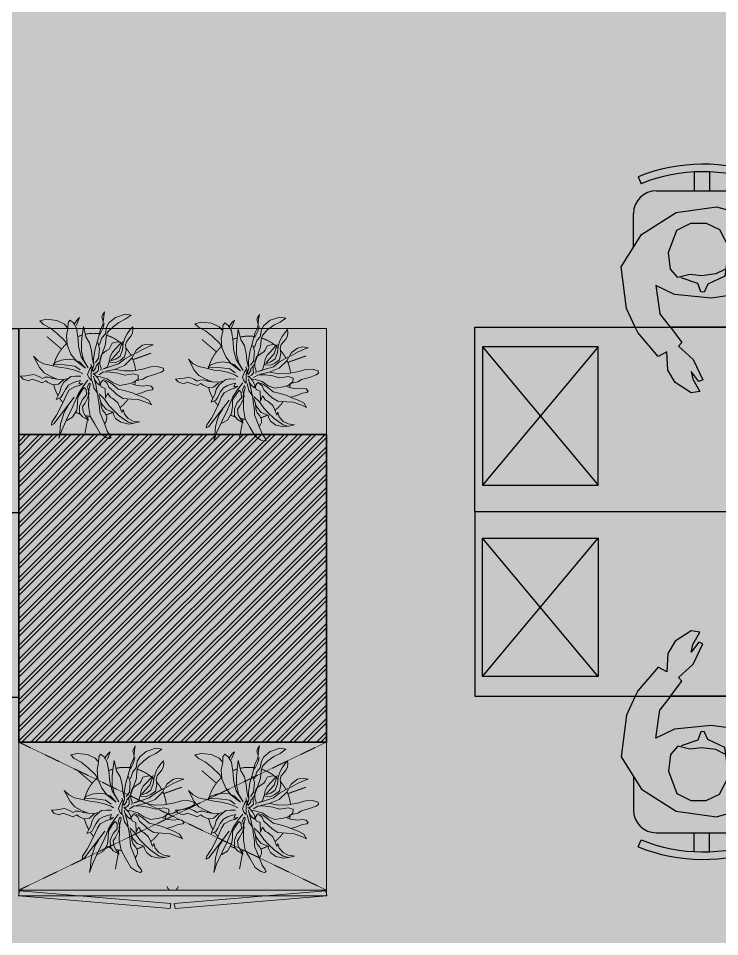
# Model space of a CAD drawing. Header units: millimetres. Extents: x 263321 to 4958806, y 33647 to 987811.
# Drawn here: x 2373750 to 2376029, y 500750 to 503737 of the extents above; entities that cross this region are included whole.
import ezdxf

# ---------------------------------------------------------------- set-up
doc = ezdxf.new("R2010")
doc.units = ezdxf.units.MM
doc.linetypes.add('HIDDEN', pattern=[0.375, 0.25, -0.125])
for name, color, linetype, lineweight in [('A-FURN-MODULAR', 6, 'Continuous', 18), ('A-FURN-TABLE-GROMMET', 7, 'Continuous', 9), ('A-INDOOR PLANTS', 84, 'Continuous', 5), ('A-PLAN-COLUMN', 3, 'Continuous', 0), ('A-PLAN-RCC-HATCH', 8, 'Continuous', 13), ('A-PLAN-THIN', 251, 'Continuous', 15), ('AI-FURN', 7, 'Continuous', 20), ('Base 7th & 9th', 250, 'Continuous', 35), ('FURNITURE', 30, 'Continuous', 5)]:
    doc.layers.add(name, color=color, linetype=linetype, lineweight=lineweight)
doc.layers.add('CH - MAN', color=8, linetype='Continuous')
doc.layers.add('FLOORING TOA', color=7, linetype='Continuous')

# ---------------------------------------------------------------- blocks, each defined once
blk = doc.blocks.new('f')
at = {"layer": 'FURNITURE', "color": 20, "lineweight": 30}
for p, q in [((1771584.1, 166310.4, 0), (1770984.1, 166310.4, 0)), ((1771584.1, 166310.4, 0), (1772184.1, 166310.4, 0)), ((1771048, 165210.4, 0), (1771498, 164835.4, 0)), ((1771048, 164835.4, 0), (1771498, 165210.4, 0)), ((1772120.2, 165210.4, 0), (1771670.2, 164835.4, 0)), ((1772120.2, 164835.4, 0), (1771670.2, 165210.4, 0))]:
    blk.add_line(p, q, dxfattribs=at)
at = {"layer": 'FURNITURE', "color": 8, "lineweight": 30}
for p, q in [((1770730.5, 165802.9, 0), (1770781.9, 165822.6, 0)), ((1770781.9, 165822.6, 0), (1770904.7, 165808.8, 0)), ((1772386.4, 165822.6, 0), (1772263.6, 165808.8, 0)), ((1772437.7, 165802.9, 0), (1772386.4, 165822.6, 0)), ((1770625.4, 165713.1, 0), (1770730.5, 165802.9, 0)), ((1770984.1, 165790.2, 0), (1770904.7, 165808.8, 0)), ((1770984.1, 165790.2, 0), (1770999.5, 165786.6, 0)), ((1772184.1, 165790.2, 0), (1772168.8, 165786.6, 0)), ((1772184.1, 165790.2, 0), (1772263.6, 165808.8, 0)), ((1772542.8, 165713.1, 0), (1772437.7, 165802.9, 0)), ((1770614.1, 165769.7, 0), (1770691.6, 165769.7, 0)), ((1770999.5, 165786.6, 0), (1771030.5, 165781.7, 0)), ((1771030.5, 165781.7, 0), (1771085.1, 165752.3, 0)), ((1771085.1, 165752.3, 0), (1771116.9, 165761.5, 0)), ((1771116.9, 165761.5, 0), (1771165.8, 165730.8, 0)), ((1772051.4, 165761.5, 0), (1772002.5, 165730.8, 0)), ((1772083.2, 165752.3, 0), (1772051.4, 165761.5, 0)), ((1772137.7, 165781.7, 0), (1772083.2, 165752.3, 0)), ((1772168.8, 165786.6, 0), (1772137.7, 165781.7, 0)), ((1772554.1, 165769.7, 0), (1772476.6, 165769.7, 0)), ((1770814.7, 165730.1, 0), (1770899.2, 165728.8, 0)), ((1770899.2, 165728.8, 0), (1770939.6, 165713.4, 0)), ((1771165.8, 165730.8, 0), (1771163.4, 165680.4, 0)), ((1772002.5, 165730.8, 0), (1772004.9, 165680.4, 0)), ((1772269.1, 165728.8, 0), (1772228.7, 165713.4, 0)), ((1772353.6, 165730.1, 0), (1772269.1, 165728.8, 0)), ((1770592.4, 165595.8, 0), (1770625.4, 165713.1, 0)), ((1770984.1, 165705.9, 0), (1770939.6, 165713.4, 0)), ((1770988, 165706.1, 0), (1770983.4, 165705.9, 0)), ((1770988.6, 165712.3, 0), (1770988, 165706.1, 0)), ((1771017.3, 165708.8, 0), (1770988.6, 165712.3, 0)), ((1771018.5, 165721.1, 0), (1771017.3, 165708.8, 0)), ((1771051.4, 165716.6, 0), (1771018.5, 165721.1, 0)), ((1771078, 165678.8, 0), (1771051.4, 165716.6, 0)), ((1772090.3, 165678.8, 0), (1772116.9, 165716.6, 0)), ((1772116.9, 165716.6, 0), (1772149.8, 165721.1, 0)), ((1772149.8, 165721.1, 0), (1772151, 165708.8, 0)), ((1772151, 165708.8, 0), (1772179.7, 165712.3, 0)), ((1772179.7, 165712.3, 0), (1772180.3, 165706.1, 0)), ((1772180.3, 165706.1, 0), (1772184.8, 165705.9, 0)), ((1772184.1, 165705.9, 0), (1772228.7, 165713.4, 0)), ((1772575.8, 165595.8, 0), (1772542.8, 165713.1, 0)), ((1770540.1, 165399.7, 0), (1770540.1, 165695.7, 0)), ((1770872.3, 165696, 0), (1770889.7, 165577.9, 0)), ((1771118.1, 165660.1, 0), (1771078, 165678.8, 0)), ((1771119.8, 165696.4, 0), (1771099, 165691.6, 0)), ((1771099, 165691.6, 0), (1771123.6, 165671.3, 0)), ((1771123.6, 165671.3, 0), (1771118.1, 165660.1, 0)), ((1771149.5, 165671.2, 0), (1771119.8, 165696.4, 0)), ((1771163.4, 165680.4, 0), (1771149.5, 165671.2, 0)), ((1772004.9, 165680.4, 0), (1772018.8, 165671.2, 0)), ((1772018.8, 165671.2, 0), (1772048.4, 165696.4, 0)), ((1772069.3, 165691.6, 0), (1772044.7, 165671.3, 0)), ((1772044.7, 165671.3, 0), (1772050.1, 165660.1, 0)), ((1772048.4, 165696.4, 0), (1772069.3, 165691.6, 0)), ((1772050.1, 165660.1, 0), (1772090.3, 165678.8, 0)), ((1772295.9, 165696, 0), (1772278.6, 165577.9, 0)), ((1772628.1, 165399.7, 0), (1772628.1, 165695.7, 0)), ((1770610.5, 165464.2, 0), (1770592.4, 165595.8, 0)), ((1772557.7, 165464.2, 0), (1772575.8, 165595.8, 0)), ((1770889.7, 165577.9, 0), (1770876.9, 165459.2, 0)), ((1771088.4, 165519.6, 0), (1771155.1, 165550.8, 0)), ((1771155.1, 165550.8, 0), (1771160, 165537.9, 0)), ((1772013.2, 165550.8, 0), (1772008.2, 165537.9, 0)), ((1772079.8, 165519.6, 0), (1772013.2, 165550.8, 0)), ((1772278.6, 165577.9, 0), (1772291.4, 165459.2, 0)), ((1771045.5, 165471.8, 0), (1771088.4, 165519.6, 0)), ((1771160, 165537.9, 0), (1771127.7, 165512.6, 0)), ((1771152.6, 165518.3, 0), (1771193.1, 165541.5, 0)), ((1771193.1, 165541.5, 0), (1771197.6, 165513.4, 0)), ((1771975.1, 165541.5, 0), (1771970.7, 165513.4, 0)), ((1772015.7, 165518.3, 0), (1771975.1, 165541.5, 0)), ((1772008.2, 165537.9, 0), (1772040.5, 165512.6, 0)), ((1772122.7, 165471.8, 0), (1772079.8, 165519.6, 0)), ((1771127.7, 165512.6, 0), (1771152.6, 165518.3, 0)), ((1771197.6, 165513.4, 0), (1771163.8, 165461.6, 0)), ((1771970.7, 165513.4, 0), (1772004.5, 165461.6, 0)), ((1772040.5, 165512.6, 0), (1772015.7, 165518.3, 0)), ((1770682, 165351.4, 0), (1770610.5, 165464.2, 0)), ((1770876.9, 165459.2, 0), (1770847.8, 165398.5, 0)), ((1770984.1, 165445.7, 0), (1771033, 165483, 0)), ((1771033, 165483, 0), (1771045.5, 165471.8, 0)), ((1771163.8, 165461.6, 0), (1771123.1, 165437.7, 0)), ((1772004.5, 165461.6, 0), (1772045.1, 165437.7, 0)), ((1772135.3, 165483, 0), (1772122.7, 165471.8, 0)), ((1772184.1, 165445.7, 0), (1772135.3, 165483, 0)), ((1772291.4, 165459.2, 0), (1772320.4, 165398.5, 0)), ((1772486.2, 165351.4, 0), (1772557.7, 165464.2, 0)), ((1770984.1, 165445.7, 0), (1770939.6, 165411.7, 0)), ((1771123.1, 165437.7, 0), (1771064.1, 165434.2, 0)), ((1771064.1, 165434.2, 0), (1771078.6, 165405.6, 0)), ((1772045.1, 165437.7, 0), (1772104.2, 165434.2, 0)), ((1772104.2, 165434.2, 0), (1772089.7, 165405.6, 0)), ((1772184.1, 165445.7, 0), (1772228.7, 165411.7, 0)), ((1770847.8, 165398.5, 0), (1770939.6, 165411.7, 0)), ((1771078.6, 165405.6, 0), (1771001.4, 165339.3, 0)), ((1772089.7, 165405.6, 0), (1772166.8, 165339.3, 0)), ((1772320.4, 165398.5, 0), (1772228.7, 165411.7, 0)), ((1770786.9, 165285.7, 0), (1770682, 165351.4, 0)), ((1771001.4, 165339.3, 0), (1770984.1, 165331.3, 0)), ((1772166.8, 165339.3, 0), (1772184.1, 165331.3, 0)), ((1772381.4, 165285.7, 0), (1772486.2, 165351.4, 0)), ((1770723.1, 165325.7, 0), (1770614.1, 165325.7, 0)), ((1770984.1, 165331.3, 0), (1770922.9, 165303.1, 0)), ((1772184.1, 165331.3, 0), (1772245.3, 165303.1, 0)), ((1772445.2, 165325.7, 0), (1772554.1, 165325.7, 0)), ((1770922.9, 165303.1, 0), (1770786.9, 165285.7, 0)), ((1772245.3, 165303.1, 0), (1772381.4, 165285.7, 0))]:
    blk.add_line(p, q, dxfattribs=at)
at = {"layer": 'FURNITURE', "color": 20, "lineweight": 30, "elevation": 0}
for points in [[(1770984.1, 164810.4), (1770984.1, 166310.4), (1771584.1, 166310.4), (1771584.1, 164810.4)], [(1772184.1, 164810.4), (1772184.1, 166310.4), (1771584.1, 166310.4), (1771584.1, 164810.4)], [(1771048, 165210.4), (1771048, 164835.4), (1771498, 164835.4), (1771498, 165210.4)], [(1772120.2, 165210.4), (1772120.2, 164835.4), (1771670.2, 164835.4), (1771670.2, 165210.4)]]:
    blk.add_lwpolyline(points, close=True, dxfattribs=at)
at = {"layer": 'FURNITURE', "color": 8, "lineweight": 30, "elevation": 0}
for points in [[(1770990.9, 165710.8), (1770999.9, 165784.7)], [(1771018.5, 165721.1), (1771032, 165784)], [(1772149.8, 165721.1), (1772136.3, 165784)], [(1772177.4, 165710.8), (1772168.3, 165784.7)], [(1770492.3, 165755.2), (1770515.2, 165745.9)], [(1770872.3, 165696), (1770814.7, 165730.1)], [(1772295.9, 165696), (1772353.6, 165730.1)], [(1772676, 165755.2), (1772653.1, 165745.9)], [(1770795.6, 165622.2), (1770810.5, 165593.7), (1770817, 165547.3), (1770812, 165508.9), (1770822, 165469.7), (1770794.9, 165445.4), (1770740.2, 165439.5), (1770668.2, 165466.7), (1770644.9, 165511.5), (1770644.9, 165562.1), (1770666.3, 165604.9), (1770724.6, 165636), (1770817.9, 165622.4), (1770843.4, 165567.3), (1770869.8, 165555.2), (1770868.3, 165544.5), (1770841.9, 165534.5), (1770822.7, 165481.1)], [(1772372.7, 165622.2), (1772357.7, 165593.7), (1772351.3, 165547.3), (1772356.3, 165508.9), (1772346.3, 165469.7), (1772373.4, 165445.4), (1772428.1, 165439.5), (1772500, 165466.7), (1772523.3, 165511.5), (1772523.3, 165562.1), (1772502, 165604.9), (1772443.6, 165636), (1772350.3, 165622.4), (1772324.9, 165567.3), (1772298.5, 165555.2), (1772299.9, 165544.5), (1772326.3, 165534.5), (1772345.6, 165481.1)], [(1770478.1, 165572.5), (1770540.1, 165572.5)], [(1772690.2, 165572.5), (1772628.1, 165572.5)], [(1770478.1, 165523.2), (1770540.1, 165523.2)], [(1772690.2, 165523.2), (1772628.1, 165523.2)], [(1770494.3, 165341), (1770517.2, 165350.3)], [(1772673.9, 165341), (1772651.1, 165350.3)]]:
    blk.add_lwpolyline(points, dxfattribs=at)
for points in [[(1770983.4, 165705.9, -0.034638), (1770984.1, 165695.7), (1770984.1, 165445.7)], [(1772184.8, 165705.9, 0.034638), (1772184.1, 165695.7), (1772184.1, 165445.7)]]:
    blk.add_lwpolyline(points, format="xyb", dxfattribs=at)
at = {"layer": 'FURNITURE', "color": 8, "lineweight": 30}
for centre, radius, start, end in [((1770614.1, 165695.7), 74, 90.0001, 180.0001), ((1772554.1, 165695.7), 74, 359.9999, 89.9999), ((1771010.5, 165550.6), 557.1, 158.458, 202.0994), ((1771010.5, 165550.6), 532.5, 158.4839, 202.0994), ((1772157.7, 165550.6), 532.5, 337.9006, 21.5161), ((1772157.7, 165550.6), 557.1, 337.9006, 21.542), ((1770614.1, 165399.7), 74, 180.0001, 270.0001), ((1772554.1, 165399.7), 74, 269.9999, 359.9999)]:
    blk.add_arc(centre, radius, start, end, dxfattribs=at)
blk = doc.blocks.new('PLANT_10')
at = {"layer": 'A-INDOOR PLANTS', "linetype": 'ByBlock', "lineweight": -2}
for p, q in [((13664.3, 7933.64), (13665.55, 7933.86)), ((13665.52, 7932.8), (13664.3, 7933.64)), ((13665.55, 7933.86), (13667.57, 7933.17)), ((13667.57, 7933.17), (13668.91, 7932.09)), ((13669.84, 7934.37), (13670.24, 7933.69)), ((13670, 7933.37), (13669.84, 7934.37)), ((13670.17, 7931.75), (13670, 7933.37)), ((13670.38, 7933.32), (13670.09, 7932.38)), ((13670.24, 7933.69), (13670.38, 7933.32)), ((13675.61, 7931.79), (13675.07, 7933.15)), ((13675.07, 7933.15), (13675.52, 7932.79)), ((13663.89, 7930.62), (13663.94, 7931.25)), ((13663.94, 7931.25), (13664.46, 7930.64)), ((13666.85, 7932.15), (13665.52, 7932.8)), ((13668.06, 7931.25), (13666.85, 7932.15)), ((13669.22, 7930.1), (13668.06, 7931.25)), ((13668.91, 7932.09), (13669.44, 7931.17)), ((13669.44, 7931.17), (13669.67, 7929.74)), ((13669.92, 7931.93), (13670.2, 7930.88)), ((13670.71, 7930.64), (13670.17, 7931.75)), ((13674.25, 7931.31), (13673.75, 7929.11)), ((13674.5, 7929.32), (13674.25, 7931.31)), ((13675.52, 7932.79), (13676.24, 7931.75)), ((13675.74, 7931.48), (13675.61, 7931.79)), ((13676.35, 7932.06), (13675.7, 7930.98)), ((13677.08, 7932.65), (13676.35, 7932.06)), ((13677.47, 7932.1), (13677.08, 7932.65)), ((13677.51, 7930.91), (13677.47, 7932.1)), ((13677.63, 7931.1), (13678.23, 7931.81)), ((13678.23, 7931.81), (13679.84, 7932.55)), ((13679.84, 7932.55), (13681.95, 7932.8)), ((13682.61, 7931.75), (13681.13, 7930.96)), ((13681.95, 7932.8), (13683.34, 7932.46)), ((13683.34, 7932.46), (13682.61, 7931.75)), ((13663.98, 7929.88), (13663.89, 7930.62)), ((13664.31, 7929.26), (13663.98, 7929.88)), ((13664.83, 7928.65), (13664.31, 7929.26)), ((13664.46, 7930.64), (13665.11, 7929.79)), ((13665.11, 7929.79), (13665.57, 7928.86)), ((13669.5, 7929.11), (13669.22, 7930.1)), ((13669.67, 7929.74), (13670.38, 7928.94)), ((13670.2, 7930.88), (13670.87, 7929.52)), ((13671.34, 7928.22), (13670.71, 7930.64)), ((13674.66, 7928.01), (13674.5, 7929.32)), ((13675.7, 7930.98), (13675.33, 7928.59)), ((13677.81, 7929.36), (13677.51, 7930.91)), ((13677.68, 7927.48), (13677.81, 7929.36)), ((13679.73, 7929.85), (13678.15, 7928.3)), ((13681.13, 7930.96), (13679.73, 7929.85)), ((13660.8, 7927.59), (13659.68, 7927.43)), ((13659.68, 7927.43), (13660.5, 7927.14)), ((13661.87, 7927.37), (13660.8, 7927.59)), ((13663.15, 7926.41), (13661.87, 7927.37)), ((13665.28, 7928.1), (13664.83, 7928.65)), ((13665.49, 7927.36), (13665.28, 7928.1)), ((13665.34, 7926.29), (13665.49, 7927.36)), ((13665.57, 7928.86), (13665.92, 7927.75)), ((13665.92, 7927.75), (13666.08, 7926.44)), ((13666.78, 7926.15), (13666.1, 7928.13)), ((13666.41, 7927.95), (13667.1, 7928.09)), ((13666.55, 7927.7), (13666.41, 7927.95)), ((13667.52, 7926.61), (13666.55, 7927.7)), ((13667.1, 7928.09), (13668.23, 7927.82)), ((13668.23, 7927.82), (13668.63, 7926.95)), ((13669.61, 7927.61), (13669.5, 7929.11)), ((13670.3, 7925.56), (13669.61, 7927.61)), ((13670.38, 7928.94), (13670.87, 7927.46)), ((13671.22, 7927.97), (13670.89, 7926.71)), ((13671.83, 7926.61), (13671.34, 7928.22)), ((13672.98, 7927.9), (13672.59, 7926.26)), ((13673.75, 7929.11), (13672.98, 7927.9)), ((13674.66, 7926.07), (13674.66, 7928.01)), ((13675.33, 7928.59), (13675.25, 7927.09)), ((13676.86, 7925.51), (13677.68, 7927.48)), ((13678.15, 7928.3), (13677.74, 7927.54)), ((13660.5, 7927.14), (13661.89, 7926.5)), ((13661.89, 7926.5), (13663.36, 7925.67)), ((13664.14, 7924.69), (13663.15, 7926.41)), ((13663.93, 7925.43), (13665.64, 7924.49)), ((13665.63, 7924.92), (13665.34, 7926.29)), ((13666.08, 7926.44), (13666.56, 7925.08)), ((13667.75, 7925.11), (13666.78, 7926.15)), ((13668.16, 7925.94), (13667.52, 7926.61)), ((13668.63, 7925.01), (13668.16, 7925.94)), ((13668.63, 7926.95), (13668.89, 7926.59)), ((13668.89, 7926.59), (13669.47, 7926.23)), ((13669.47, 7926.23), (13670.42, 7925.51)), ((13670.91, 7923.83), (13670.3, 7925.56)), ((13670.42, 7925.51), (13670.77, 7924.58)), ((13670.89, 7926.71), (13671.08, 7924.65)), ((13672.14, 7924.62), (13671.83, 7926.61)), ((13672.59, 7926.26), (13672.45, 7924.82)), ((13674.15, 7924.18), (13674.66, 7926.07)), ((13675.25, 7927.09), (13674.69, 7924.95)), ((13675.72, 7924.04), (13676.86, 7925.51)), ((13665.68, 7923.17), (13664.14, 7924.69)), ((13666.59, 7924.2), (13665.63, 7924.92)), ((13665.64, 7924.49), (13666.92, 7923.46)), ((13666.56, 7925.08), (13667.46, 7924.48)), ((13667.48, 7923.79), (13666.59, 7924.2)), ((13666.92, 7923.46), (13668.56, 7922.95)), ((13667.46, 7924.48), (13668.78, 7924.02)), ((13668.73, 7923.83), (13667.48, 7923.79)), ((13668.46, 7924.26), (13667.75, 7925.11)), ((13668.78, 7924.21), (13668.63, 7925.01)), ((13669.19, 7922.84), (13668.78, 7924.21)), ((13670.8, 7923.45), (13670.51, 7922.57)), ((13670.77, 7924.58), (13670.8, 7923.45)), ((13671.43, 7923.29), (13670.91, 7923.83)), ((13671.08, 7924.65), (13671.73, 7923.79)), ((13672.06, 7923.18), (13672.14, 7924.62)), ((13672.45, 7924.82), (13672.17, 7923.5)), ((13672.39, 7922.69), (13672.67, 7923.45)), ((13674.69, 7924.95), (13673.26, 7922.65)), ((13673.26, 7922.65), (13674.15, 7924.18)), ((13673.83, 7922.61), (13675.72, 7924.04)), ((13675.1, 7923.9), (13673.83, 7922.61)), ((13676.27, 7924.31), (13675.1, 7923.9)), ((13677.52, 7924.47), (13676.27, 7924.31)), ((13678.84, 7924.26), (13677.52, 7924.47)), ((13680.16, 7923.8), (13678.84, 7924.26)), ((13680.55, 7923.37), (13680.16, 7923.8)), ((13682.55, 7923.5), (13681.24, 7923.21)), ((13683.72, 7924.1), (13682.55, 7923.5)), ((13683.45, 7922.71), (13684.69, 7925.06)), ((13684.69, 7925.06), (13683.72, 7924.1)), ((13657.58, 7922.61), (13657.47, 7922.11)), ((13657.47, 7922.11), (13657.98, 7921.75)), ((13658.75, 7922.96), (13657.58, 7922.61)), ((13657.98, 7921.75), (13659.37, 7921.23)), ((13660.13, 7922.88), (13658.75, 7922.96)), ((13661.89, 7922.37), (13660.13, 7922.88)), ((13663.84, 7922.05), (13661.89, 7922.37)), ((13665.78, 7921.99), (13663.84, 7922.05)), ((13667.05, 7921.53), (13665.62, 7921.11)), ((13667.77, 7922.3), (13665.68, 7923.17)), ((13667.58, 7922.29), (13665.78, 7921.99)), ((13668.6, 7921.76), (13667.05, 7921.53)), ((13669.6, 7921.92), (13667.77, 7922.3)), ((13668.56, 7922.95), (13670.21, 7922.37)), ((13670.04, 7921.8), (13668.6, 7921.76)), ((13670.21, 7922.37), (13669.19, 7922.84)), ((13671.05, 7921.21), (13670.04, 7921.8)), ((13670.51, 7922.57), (13670.59, 7922.07)), ((13671.13, 7922.84), (13671.09, 7922.15)), ((13671.09, 7922.15), (13671.48, 7921.72)), ((13671.18, 7923.34), (13671.13, 7922.84)), ((13671.62, 7923.1), (13671.18, 7923.34)), ((13671.48, 7921.72), (13671.99, 7921.43)), ((13671.64, 7922.67), (13671.62, 7923.1)), ((13672.22, 7921.87), (13671.64, 7922.67)), ((13672.23, 7921.5), (13671.81, 7921.11)), ((13671.99, 7921.43), (13672.23, 7921.5)), ((13672.41, 7921.94), (13672.06, 7923.18)), ((13672.6, 7921.76), (13672.39, 7922.69)), ((13672.5, 7923.07), (13672.96, 7922.33)), ((13672.63, 7920.7), (13672.6, 7921.76)), ((13672.96, 7922.33), (13673.37, 7921.28)), ((13674.98, 7921.77), (13674.36, 7921.37)), ((13674.9, 7922.2), (13676.06, 7922.99)), ((13676.34, 7922.25), (13674.98, 7921.77)), ((13676.06, 7922.99), (13678.3, 7923.31)), ((13677.83, 7922.6), (13676.34, 7922.25)), ((13679.32, 7922.77), (13677.83, 7922.6)), ((13678.3, 7923.31), (13680.55, 7923.37)), ((13681.24, 7923.21), (13679.32, 7922.77)), ((13681.07, 7920.83), (13682.48, 7921.62)), ((13682.48, 7921.62), (13683.45, 7922.71)), ((13659.37, 7921.23), (13661.01, 7920.78)), ((13661.01, 7920.78), (13661.83, 7920.31)), ((13661.83, 7920.31), (13663.03, 7920.03)), ((13663.8, 7921.43), (13662.81, 7921.09)), ((13662.81, 7921.09), (13662.83, 7920.27)), ((13662.83, 7920.27), (13663.86, 7919.55)), ((13664.68, 7921.27), (13663.8, 7921.43)), ((13663.86, 7919.55), (13664.86, 7919.27)), ((13665.62, 7921.11), (13664.68, 7921.27)), ((13668.04, 7919.49), (13669.27, 7920.34)), ((13669.16, 7919.84), (13668.12, 7919.18)), ((13670.21, 7920.25), (13669.16, 7919.84)), ((13669.27, 7920.34), (13670.76, 7920.76)), ((13669.3, 7919.47), (13669.66, 7919.79)), ((13669.66, 7919.79), (13670.28, 7920)), ((13670.28, 7920), (13670.74, 7919.32)), ((13670.76, 7920.76), (13671.63, 7920.91)), ((13671.26, 7920.59), (13670.79, 7919.64)), ((13670.79, 7919.64), (13670.87, 7919.02)), ((13671.81, 7921.11), (13671.26, 7920.59)), ((13671.48, 7919.53), (13671.96, 7920.24)), ((13672.13, 7920.93), (13671.68, 7919.17)), ((13671.96, 7920.24), (13672.13, 7920.93)), ((13672.41, 7919.94), (13672.07, 7918.49)), ((13672.59, 7920.01), (13672.63, 7920.7)), ((13673.08, 7920.52), (13672.59, 7920.01)), ((13672.59, 7920.01), (13672.59, 7920.01)), ((13673.37, 7921.28), (13673.08, 7920.52)), ((13673.34, 7920.09), (13674.25, 7918.87)), ((13675.88, 7920.92), (13674.81, 7920.89)), ((13674.84, 7920.01), (13675.66, 7919.79)), ((13675.18, 7919.27), (13674.84, 7920.01)), ((13675.66, 7919.79), (13676.48, 7919.5)), ((13676.88, 7920.82), (13675.88, 7920.92)), ((13677.71, 7920.16), (13676.88, 7920.82)), ((13677.64, 7920.41), (13678.21, 7920.24)), ((13678.35, 7919.62), (13677.71, 7920.16)), ((13678.21, 7920.24), (13679.71, 7920.28)), ((13678.88, 7918.7), (13678.35, 7919.62)), ((13678.4, 7920.12), (13679.43, 7919.21)), ((13679.71, 7920.28), (13681.07, 7920.83)), ((13680.7, 7920.44), (13679.83, 7920.29)), ((13680.56, 7919.12), (13681.67, 7919.59)), ((13681.63, 7920.72), (13680.7, 7920.44)), ((13682.32, 7920.68), (13681.63, 7920.72)), ((13681.67, 7919.59), (13682.09, 7919.92)), ((13682.09, 7919.92), (13682.86, 7919.5)), ((13682.83, 7920.44), (13682.32, 7920.68)), ((13683.57, 7920.84), (13682.83, 7920.44)), ((13682.86, 7919.5), (13683.72, 7919.84)), ((13684.62, 7921.25), (13683.57, 7920.84)), ((13683.72, 7919.84), (13684.96, 7920.26)), ((13685.5, 7921.09), (13684.62, 7921.25)), ((13684.96, 7920.26), (13685.72, 7919.9)), ((13686.31, 7920.99), (13685.5, 7921.09)), ((13685.72, 7919.9), (13686.83, 7920.31)), ((13687.38, 7920.89), (13686.31, 7920.99)), ((13686.83, 7920.31), (13687.38, 7920.89)), ((13660.07, 7918.81), (13659.64, 7918.36)), ((13659.64, 7918.36), (13659.9, 7918.06)), ((13659.9, 7918.06), (13660.84, 7917.9)), ((13660.87, 7918.96), (13660.07, 7918.81)), ((13660.84, 7917.9), (13662.11, 7917.44)), ((13661.88, 7918.81), (13660.87, 7918.96)), ((13663.31, 7919.04), (13661.88, 7918.81)), ((13664.11, 7919.31), (13663.31, 7919.04)), ((13665.78, 7917.92), (13664.23, 7917.5)), ((13664.86, 7919.27), (13666.62, 7918.95)), ((13666.96, 7918.21), (13665.78, 7917.92)), ((13666.62, 7918.95), (13668.04, 7919.49)), ((13668.12, 7919.18), (13666.96, 7918.21)), ((13667.18, 7916.97), (13667.91, 7917.68)), ((13667.91, 7917.68), (13668.95, 7918.64)), ((13668.95, 7918.64), (13669.3, 7919.47)), ((13669.7, 7918.36), (13669.64, 7916.29)), ((13670.51, 7918.69), (13669.7, 7918.36)), ((13670.74, 7919.32), (13670.51, 7918.69)), ((13670.87, 7919.02), (13671.48, 7919.53)), ((13672.07, 7918.49), (13671.3, 7917.34)), ((13671.68, 7919.17), (13671.35, 7917.59)), ((13672.8, 7919.26), (13673.05, 7919.46)), ((13673.23, 7917.34), (13672.81, 7919.14)), ((13673.05, 7919.46), (13673.38, 7918.65)), ((13673.38, 7918.65), (13673.05, 7917.27)), ((13673.62, 7916.97), (13673.65, 7918.1)), ((13673.65, 7918.1), (13674.07, 7918.55)), ((13674.07, 7918.55), (13674.59, 7917.88)), ((13674.25, 7918.87), (13675.37, 7917.15)), ((13674.36, 7919.37), (13675.18, 7919.27)), ((13675.06, 7918.96), (13674.36, 7919.37)), ((13674.59, 7917.88), (13675.45, 7916.53)), ((13675.88, 7918.73), (13675.06, 7918.96)), ((13677.21, 7918.02), (13675.88, 7918.73)), ((13676.48, 7919.5), (13677.37, 7919.03)), ((13677.74, 7917.16), (13677.21, 7918.02)), ((13677.37, 7919.03), (13678.02, 7918.11)), ((13678.02, 7918.11), (13678.55, 7917.12)), ((13679.16, 7917.64), (13678.88, 7918.7)), ((13679.63, 7916.72), (13679.16, 7917.64)), ((13679.43, 7919.21), (13680.56, 7919.12)), ((13660.59, 7915.89), (13660, 7914.93)), ((13661.76, 7916.49), (13660.59, 7915.89)), ((13660.98, 7915.4), (13662.78, 7916.02)), ((13663.06, 7916.97), (13661.76, 7916.49)), ((13662.11, 7917.44), (13663.3, 7917.1)), ((13662.78, 7916.02), (13664.21, 7916.12)), ((13664.23, 7917.5), (13663.06, 7916.97)), ((13664.21, 7916.12), (13665.96, 7916.24)), ((13665.96, 7916.24), (13667.18, 7916.97)), ((13668.08, 7916.24), (13667.05, 7915.34)), ((13668.57, 7916.44), (13668.08, 7916.24)), ((13669.17, 7917.34), (13668.57, 7916.44)), ((13669.83, 7916.11), (13668.94, 7914.77)), ((13669.64, 7916.29), (13669.17, 7917.34)), ((13670.99, 7917.21), (13669.83, 7916.11)), ((13670.66, 7915.76), (13670.57, 7914.63)), ((13671, 7916.83), (13670.66, 7915.76)), ((13671.14, 7916.21), (13670.89, 7914.39)), ((13671.3, 7917.34), (13671.14, 7916.21)), ((13673.05, 7917.27), (13673.39, 7916.28)), ((13673.14, 7916.33), (13673.23, 7917.34)), ((13673.19, 7914.65), (13673.14, 7916.33)), ((13673.39, 7916.28), (13673.99, 7915.17)), ((13674.46, 7916), (13673.62, 7916.97)), ((13675.07, 7914.64), (13674.46, 7916)), ((13675.37, 7917.15), (13676.51, 7914.43)), ((13675.45, 7916.53), (13675.49, 7915.15)), ((13676.2, 7916.49), (13680.43, 7910.93)), ((13678.55, 7915.31), (13677.74, 7917.16)), ((13678.55, 7917.12), (13678.95, 7916.45)), ((13678.95, 7916.45), (13679.96, 7916.04)), ((13679.96, 7916.04), (13679.63, 7916.72)), ((13660, 7914.93), (13660.98, 7915.4)), ((13665.96, 7913.93), (13665.68, 7912.98)), ((13666.23, 7913.31), (13665.96, 7913.93)), ((13666.64, 7914.45), (13666.23, 7913.31)), ((13667.05, 7915.34), (13666.64, 7914.45)), ((13668.94, 7914.77), (13667.91, 7913.74)), ((13668.6, 7913.57), (13669.46, 7913.91)), ((13669.46, 7913.91), (13670.25, 7914.87)), ((13670.28, 7913.81), (13669.74, 7913.17)), ((13670.25, 7914.87), (13670.67, 7915.51)), ((13670.57, 7914.63), (13670.28, 7913.81)), ((13670.89, 7914.39), (13670.85, 7913.39)), ((13672.82, 7912.57), (13673.19, 7914.65)), ((13673.99, 7915.17), (13674.45, 7914.5)), ((13674.45, 7914.5), (13674.29, 7913.43)), ((13675.05, 7913.2), (13675.07, 7914.64)), ((13675.49, 7915.15), (13675.66, 7913.78)), ((13676.51, 7914.43), (13677.64, 7912.15)), ((13678.23, 7913.49), (13677.5, 7914.65)), ((13679.87, 7912.72), (13678.55, 7915.31)), ((13664.9, 7912.02), (13663.85, 7911.49)), ((13665.77, 7911.92), (13664.86, 7911.27)), ((13665.68, 7912.98), (13664.9, 7912.02)), ((13666.75, 7912.64), (13665.77, 7911.92)), ((13666.42, 7911.25), (13667.52, 7912.04)), ((13667.91, 7913.74), (13666.75, 7912.64)), ((13667.52, 7912.04), (13667.93, 7912.86)), ((13667.93, 7912.86), (13668.04, 7913.36)), ((13668.04, 7913.36), (13668.6, 7913.57)), ((13669.74, 7913.17), (13669.38, 7912.4)), ((13669.38, 7912.4), (13669.4, 7911.78)), ((13670.85, 7913.39), (13669.87, 7910.98)), ((13671.87, 7910.85), (13672.82, 7912.57)), ((13673.82, 7912.54), (13673.22, 7911.71)), ((13673.22, 7911.71), (13674.45, 7912.43)), ((13674.29, 7913.43), (13673.82, 7912.54)), ((13674.45, 7912.43), (13675.05, 7913.2)), ((13675.66, 7913.78), (13676.51, 7912.31)), ((13676.51, 7912.31), (13677.72, 7911.66)), ((13677.64, 7912.15), (13678.78, 7909.62)), ((13678.64, 7912.18), (13678.23, 7913.49)), ((13679.05, 7910.95), (13678.64, 7912.18)), ((13680.85, 7911.31), (13679.87, 7912.72)), ((13663.85, 7911.49), (13662.54, 7911.32)), ((13662.54, 7911.32), (13663.74, 7911.04)), ((13664.86, 7911.27), (13663.74, 7910.98)), ((13663.74, 7911.04), (13664.74, 7910.89)), ((13664.74, 7910.89), (13666.42, 7911.25)), ((13669.87, 7910.98), (13669.29, 7909.4)), ((13669.4, 7911.78), (13669.6, 7911.35)), ((13669.6, 7911.35), (13669.87, 7910.92)), ((13670.74, 7908.94), (13671.87, 7910.85)), ((13679.17, 7909.14), (13679.05, 7910.95)), ((13680.43, 7910.93), (13680.94, 7910.69)), ((13680.94, 7910.69), (13680.85, 7911.31)), ((13668.63, 7908.5), (13668.45, 7908.06)), ((13668.45, 7908.06), (13668.77, 7907.88)), ((13669.29, 7909.4), (13668.63, 7908.5)), ((13668.77, 7907.88), (13669.52, 7908.09)), ((13669.52, 7908.09), (13670.74, 7908.94)), ((13678.78, 7909.62), (13679.4, 7907.89)), ((13679.4, 7907.89), (13679.17, 7909.14))]:
    blk.add_line(p, q, dxfattribs=at)
at = {"layer": 'A-INDOOR PLANTS', "linetype": 'Continuous', "lineweight": 18, "ltscale": 0.5, "const_width": 0.2}
for points in [[(13669.4, 7929.47, 0.116285), (13665.96, 7927.44)], [(13673.88, 7929.67, 0.090884), (13670.74, 7929.78)], [(13675.42, 7929.17, 0.028901), (13674.47, 7929.51)], [(13680.37, 7923.57, 0.141213), (13677.8, 7927.66)], [(13665.42, 7926.87, 0.0574), (13664.3, 7925.23)], [(13664.08, 7924.79, 0.079562), (13663.34, 7922.14)], [(13663.38, 7919.89, 0.022707), (13663.53, 7919.11)], [(13680.68, 7920.44, 0.006998), (13680.7, 7920.68)], [(13679.57, 7916.84, 0.070954), (13680.47, 7919.13)], [(13664.86, 7916.17, 0.072973), (13666.59, 7914.33)], [(13678.52, 7915.38, 0.034437), (13679.25, 7916.33)], [(13677.6, 7914.49, 0.002611), (13677.67, 7914.55)], [(13668.08, 7913.38, 0.04589), (13669.56, 7912.79)], [(13672.77, 7912.48, 0.032284), (13673.88, 7912.65)], [(13674.83, 7912.92, 0.033376), (13675.9, 7913.37)]]:
    blk.add_lwpolyline(points, format="xyb", dxfattribs=at)
for points in [[(13678.83, 7926.57), (13681.9, 7929.19)], [(13663.9, 7924.37), (13660.1, 7925.72)], [(13673.27, 7912.54), (13674, 7908.57)]]:
    blk.add_lwpolyline(points, dxfattribs=at)
at = {"layer": 'A-INDOOR PLANTS', "linetype": 'Continuous', "lineweight": 18, "ltscale": 0.5}
blk.add_arc((13672, 7921.16), 8.71, 12.4792, 14.7067, dxfattribs=at)
blk = doc.blocks.new('Columns')
at = {"layer": 'A-PLAN-RCC-HATCH'}
h = blk.add_hatch(dxfattribs=at)
h.set_pattern_fill('ANSI31', color=256, scale=250, style=0)
h.set_pattern_definition([(45, (436397.9, -579762.232), (-22.0970869, 22.0970869), [])])
h.paths.add_polyline_path([(-4160.3, 12537), (-3160.3, 12537), (-3160.3, 13537), (-4160.3, 13537)])
at = {"layer": 'A-PLAN-COLUMN', "elevation": 0}
blk.add_lwpolyline([(-4160.3, 12537), (-3160.3, 12537), (-3160.3, 13537), (-4160.3, 13537)], close=True, dxfattribs=at)

msp = doc.modelspace()

# ---------------------------------------------------------------- hatches: boundary and pattern name
at = {"layer": 'Base 7th & 9th'}
h = msp.add_hatch(dxfattribs=at)
h.set_pattern_fill('ANSI31', color=256, scale=250, style=0)
h.set_pattern_definition([(45, (2814309.825, -90916.18), (-22.0970869, 22.0970869), [])])
h.paths.add_polyline_path([(2373751.6, 501383.1), (2374751.6, 501383.1), (2374751.6, 502383.1), (2373751.6, 502383.1)])
at = {"layer": 'FLOORING TOA', "true_color": 0xc7c8ca}
h = msp.add_hatch(dxfattribs=at)
h.set_pattern_fill('EARTH', color=9, scale=120)
edge = h.paths.add_edge_path()
edge.add_line((2399150.3, 470683.1), (2406751.6, 470683.1))
edge.add_line((2406751.6, 470683.1), (2406751.6, 489283.1))
edge.add_line((2406751.6, 489283.1), (2406777, 491421.9))
edge.add_line((2406777, 491421.9), (2410711.6, 491383.1))
edge.add_line((2410711.6, 491383.1), (2410711.6, 490662.8))
edge.add_line((2410711.6, 490662.8), (2412251.6, 490662.8))
edge.add_line((2412251.6, 490662.8), (2412251.6, 491383.1))
edge.add_line((2412251.6, 491383.1), (2413501.6, 491383.1))
edge.add_line((2413501.6, 491383.1), (2413501.6, 490641.9))
edge.add_line((2413501.6, 490641.9), (2414541.6, 490641.9))
edge.add_line((2414541.6, 490641.9), (2414541.6, 491383.1))
edge.add_line((2414541.6, 491383.1), (2419059.8, 491383.1))
edge.add_line((2419059.8, 491383.1), (2419290.9, 492883.1))
edge.add_line((2419290.9, 492883.1), (2413191.6, 492883.1))
edge.add_line((2413191.6, 492883.1), (2413191.6, 495458.2))
edge.add_line((2413191.6, 495458.2), (2416206.2, 495458.2))
edge.add_line((2416206.2, 495458.2), (2416206.2, 496558.2))
edge.add_line((2416206.2, 496558.2), (2413191.6, 496558.2))
edge.add_line((2413191.6, 496558.2), (2413191.6, 498963.1))
edge.add_line((2413191.6, 498963.1), (2411651.6, 498963.1))
edge.add_line((2411651.6, 498963.1), (2411651.6, 492883.1))
edge.add_line((2411651.6, 492883.1), (2404451.6, 492883.1))
edge.add_line((2404451.6, 492883.1), (2404452.6, 502283.1))
edge.add_line((2404452.6, 502283.1), (2402951.6, 502283.1))
edge.add_line((2402951.6, 502283.1), (2402951.4, 497183.5))
edge.add_line((2402951.4, 497183.5), (2402951.6, 497133.1))
edge.add_line((2402951.6, 497133.1), (2399951.6, 497133.1))
edge.add_line((2399951.6, 497133.1), (2399951.6, 505326.9))
edge.add_arc((2397396.4, -38564.5), 543897.4, 89.730828, 95.307778)
edge.add_line((2347082.8, 503000.8), (2347082.9, 472483.1))
edge.add_line((2347082.9, 472483.1), (2343851.6, 472483.1))
edge.add_line((2343851.6, 472483.1), (2343851.6, 458383.2))
edge.add_line((2343851.6, 458383.2), (2354252.4, 458383.2))
edge.add_line((2354252.4, 458383.2), (2354252.7, 455753.4))
edge.add_arc((2374151.3, 141679.3), 314703.8, 88.069715, 93.625218, ccw=False)
edge.add_line((2384751.6, 456204.5), (2384751.6, 459200.3))
edge.add_line((2384751.6, 459200.3), (2394751.8, 459200.3))
edge.add_line((2394751.8, 459200.3), (2394749.6, 457484.3))
edge.add_line((2394749.6, 457484.3), (2395751.6, 457483.1))
edge.add_line((2395751.6, 457483.1), (2395751.6, 458383.1))
edge.add_line((2395751.6, 458383.1), (2396651.6, 458383.1))
edge.add_line((2396651.6, 458383.1), (2396651.6, 459197.4))
edge.add_line((2396651.6, 459197.4), (2399811.2, 459198))
edge.add_line((2399811.2, 459198), (2399811.2, 460833.1))
edge.add_line((2399811.2, 460833.1), (2398551.6, 460833.1))
edge.add_line((2398551.6, 460833.1), (2398551.6, 466883.1))
edge.add_line((2398551.6, 466883.1), (2403551.7, 466883.1))
edge.add_line((2403551.7, 466883.1), (2403551.7, 465533.1))
edge.add_line((2403551.7, 465533.1), (2407851.7, 465533.1))
edge.add_line((2407851.7, 465533.1), (2407851.7, 460783.1))
edge.add_line((2407851.7, 460783.1), (2409491.6, 460783.1))
edge.add_line((2409491.6, 460783.1), (2409496.3, 466883.1))
edge.add_line((2409496.3, 466883.1), (2415285.8, 466883.1))
edge.add_line((2415285.8, 466883.1), (2415516.9, 468383.1))
edge.add_line((2415516.9, 468383.1), (2399151.6, 468383.1))
edge.add_arc((2399151.6, 468983.1), 600, 180.0002, 269.9977, ccw=False)
edge.add_line((2398551.6, 468983.1), (2398551.6, 470083.1))
edge.add_arc((2399151.6, 470083.1), 600, 90.125, 179.9999, ccw=False)
edge = h.paths.add_edge_path(flags=16)
edge.add_line((2350804.3, 495933.1), (2349254.3, 495933.1))
edge.add_arc((2349254.3, 495533.1), 400, 90.0003, 179.7889)
edge.add_line((2348854.3, 495534.5), (2348854.3, 492844.4))
edge.add_line((2348854.3, 492844.4), (2350804.3, 492844.4))
edge.add_line((2350804.3, 492844.4), (2350804.3, 495933.1))
h.paths.add_polyline_path([(2380451.6, 495933.1), (2394411.6, 495933.1), (2394411.6, 489283.1), (2388129.7, 489289.9), (2388129.7, 487283.1), (2379984.7, 487283), (2379984.7, 489283.1), (2380551.6, 489283.1)], flags=16)
edge = h.paths.add_edge_path(flags=16)
edge.add_line((2404951.6, 487283.1), (2348951.6, 487283.1))
edge.add_arc((2348951.6, 486983.1), 300, 90, 179.997)
edge.add_line((2348651.6, 486983.1), (2348650.9, 472483.1))
edge.add_line((2348650.9, 472483.1), (2404951.6, 472483.1))
edge.add_line((2404951.6, 472483.1), (2404951.6, 487283.1))
h.paths.add_polyline_path([(2396751.6, 460833.1), (2396751.6, 464283.1)], flags=16)

# ---------------------------------------------------------------- linework, layer by layer
at = {"layer": 'A-FURN-TABLE-GROMMET', "elevation": 0}
for points in [[(2374751.6, 502383.1), (2373751.6, 502383.1), (2373751.6, 502728.8), (2374751.6, 502728.8)], [(2373751.6, 500883.1), (2373751.6, 501383.1), (2374751.6, 501383.1), (2374751.6, 500883.1)]]:
    msp.add_lwpolyline(points, close=True, dxfattribs=at)
at = {"layer": 'A-PLAN-THIN', "elevation": 0}
msp.add_lwpolyline([(2410251.6, 502383.1), (2410251.6, 505383.1, 0.031946), (2340551.6, 502562.7), (2340551.6, 487283.1), (2340751.6, 487283.1), (2340751.6, 502383.1, -0.031773), (2410051.6, 505187.2)], format="xyb", dxfattribs=at)
at = {"layer": 'AI-FURN', "color": 8, "linetype": 'HIDDEN', "ltscale": 0.1}
for p, q in [((2374751.6, 501383.1), (2373751.6, 500901.6)), ((2373751.6, 501383.1), (2374751.6, 500901.6))]:
    msp.add_line(p, q, dxfattribs=at)
at = {"layer": 'AI-FURN', "color": 1, "elevation": 0}
for points in [[(2373753.8, 500899.5), (2374246.1, 500858.1), (2374243.3, 500841.7), (2373751, 500883.1)], [(2374749.4, 500899.5), (2374257.1, 500858.1), (2374259.9, 500841.7), (2374752.3, 500883.1)]]:
    msp.add_lwpolyline(points, close=True, dxfattribs=at)
at = {"layer": 'AI-FURN', "elevation": 0}
msp.add_lwpolyline([(2373751.6, 500901.6), (2374751.6, 500901.6)], dxfattribs=at)
at = {"layer": 'AI-FURN', "color": 8, "linetype": 'HIDDEN', "ltscale": 0.1}
for centre, start, end in [((2374246.8, 500914.3), 181.9075, 270.9727), ((2374256.5, 500914.3), 269.0273, 358.0925)]:
    msp.add_arc(centre, 12.7, start, end, dxfattribs=at)
at = {"layer": 'Base 7th & 9th', "color": 4, "ltscale": 500, "elevation": 0}
msp.add_lwpolyline([(2410176.6, 502383.1), (2410176.6, 505309.8, 0.031881), (2340626.6, 502495.2), (2340626.6, 487283.1), (2340676.6, 487283.1), (2340676.6, 502450.6, -0.031837), (2410126.6, 505260.4), (2410126.6, 502383.1)], format="xyb", dxfattribs=at)
at = {"layer": 'Base 7th & 9th', "elevation": 0}
msp.add_lwpolyline([(2373751.6, 501383.1), (2374751.6, 501383.1), (2374751.6, 502383.1), (2373751.6, 502383.1)], close=True, dxfattribs=at)
at = {"layer": 'CH - MAN'}
msp.add_lwpolyline([(2399951.6, 505326.9, 0.024339), (2347082.8, 503000.8)], format="xyb", dxfattribs=at)
at = {"layer": 'FLOORING TOA'}
msp.add_lwpolyline([(2399951.6, 505326.9, 0.024339), (2347082.8, 503000.8)], format="xyb", dxfattribs=at)

# ---------------------------------------------------------------- block references
at = {"layer": 'A-FURN-MODULAR', "rotation": 270}
for p in [(2210423.7, 2273716.3, 0), (2207441.2, 2273712.9, 0)]:
    msp.add_blockref('f', p, dxfattribs=at)
at = {"layer": 'A-INDOOR PLANTS', "xscale": -15.54487918698437, "yscale": 15.54487918698437, "zscale": 15.54487918698436}
for p in [(2586526.3, 379443.8), (2587029.7, 379434.8), (2586626.2, 378032.2), (2587029.7, 378032.2)]:
    msp.add_blockref('PLANT_10', p, dxfattribs=at)
at = {"layer": 'A-PLAN-COLUMN'}
msp.add_blockref('Columns', (2377911.9, 488846.1), dxfattribs=at)

doc.saveas('drawing.dxf')
